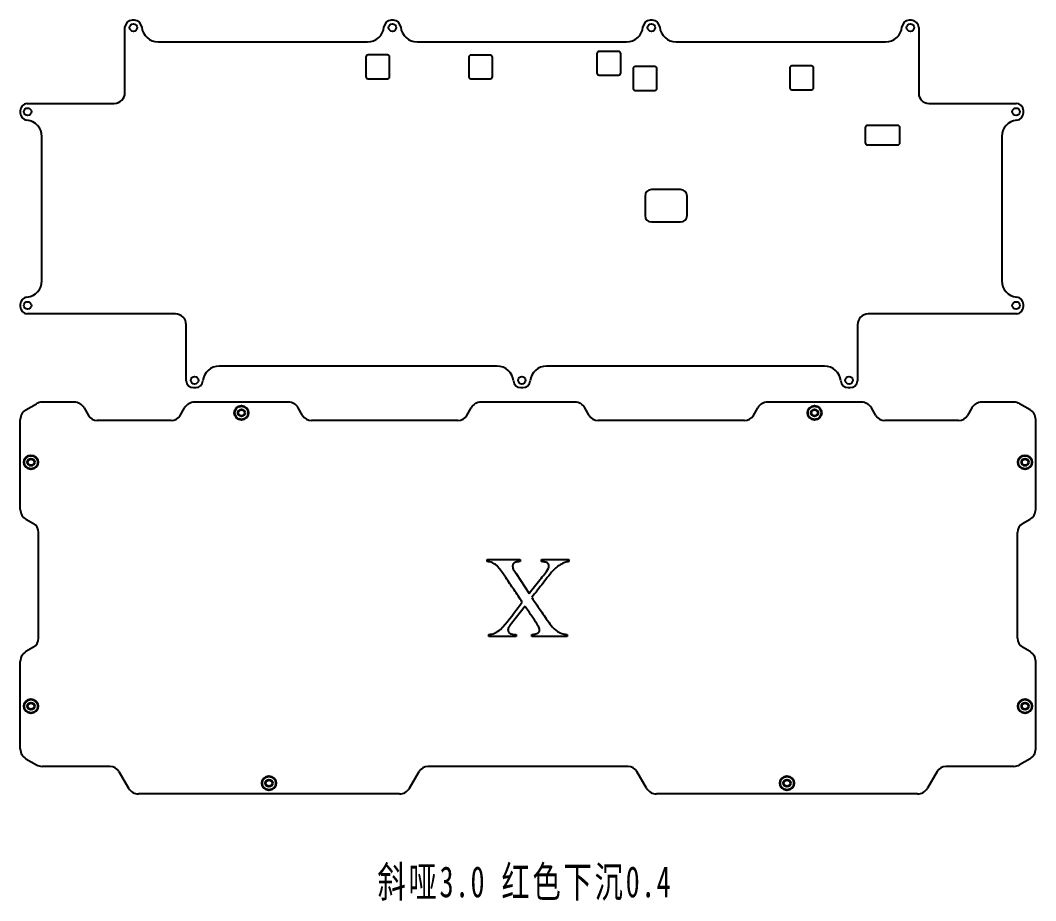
# Model space of a CAD drawing. Header units: millimetres. Extents: x -19 to 965, y -24 to 390.
# Drawn here: x -19.3 to 451.2, y -17.5 to 390.2 of the extents above; entities that cross this region are included whole.
import ezdxf

# ---------------------------------------------------------------- set-up
doc = ezdxf.new("R2010")
doc.units = ezdxf.units.MM
doc.layers.get('0').update_dxf_attribs({"lineweight": 35})
doc.layers.add('尺寸线层', color=3, linetype='Continuous', lineweight=18)
doc.layers.add('粗实线层', color=7, linetype='Continuous', lineweight=35)
doc.styles.add('标准', font='', dxfattribs={"width": 0.667})
doc.styles.get('标准').set_extended_font_data('宋体')

msp = doc.modelspace()

# ---------------------------------------------------------------- linework, layer by layer
at = {"color": 7, "linetype": 'Continuous', "lineweight": 25}
for p, q in [((29.21, 356.68), (29.21, 387.07)), ((33.59, 390.16), (32.59, 390.16)), ((153.59, 390.16), (152.59, 390.16)), ((273.59, 390.16), (272.59, 390.16)), ((393.59, 390.16), (392.59, 390.16)), ((396.99, 386.76), (396.99, 356.3)), ((44.55, 380.16), (141.64, 380.16)), ((164.55, 380.16), (261.64, 380.16)), ((284.55, 380.16), (381.64, 380.16)), ((140.83, 373.11), (140.83, 364.11)), ((150.83, 374.11), (141.83, 374.11)), ((151.83, 364.11), (151.83, 373.11)), ((188.49, 373.07), (188.49, 364.07)), ((198.49, 374.07), (189.49, 374.07)), ((199.49, 364.07), (199.49, 373.07)), ((247.91, 374.78), (247.91, 365.78)), ((257.91, 375.78), (248.91, 375.78)), ((258.91, 365.78), (258.91, 374.78)), ((264.65, 367.72), (264.65, 358.72)), ((274.65, 368.72), (265.65, 368.72)), ((275.65, 358.72), (275.65, 367.72)), ((337.24, 368.04), (337.24, 359.04)), ((347.24, 369.04), (338.24, 369.04)), ((348.24, 359.04), (348.24, 368.04)), ((141.83, 363.11), (150.83, 363.11)), ((189.49, 363.07), (198.49, 363.07)), ((248.91, 364.78), (257.91, 364.78)), ((265.65, 357.72), (274.65, 357.72)), ((338.24, 358.04), (347.24, 358.04)), ((-19.28, 348.3), (-19.28, 347.3)), ((-16.19, 351.68), (24.21, 351.68)), ((401.59, 351.7), (442.07, 351.7)), ((445.47, 347.3), (445.47, 348.3)), ((372.23, 340.45), (372.23, 333.45)), ((387.23, 341.45), (373.23, 341.45)), ((388.23, 333.45), (388.23, 340.45)), ((-9.28, 269.55), (-9.28, 336.34)), ((435.47, 336.34), (435.47, 269.55)), ((373.23, 332.45), (387.23, 332.45)), ((286.67, 311.76), (273.17, 311.76)), ((270.17, 308.76), (270.17, 299.76)), ((289.67, 299.76), (289.67, 308.76)), ((273.17, 296.76), (286.67, 296.76)), ((-19.28, 258.6), (-19.28, 257.6)), ((52.58, 254.21), (-16.19, 254.21)), ((442.38, 254.21), (373.61, 254.21)), ((445.47, 257.6), (445.47, 258.6)), ((57.58, 223.13), (57.58, 249.21)), ((368.61, 249.21), (368.61, 223.13)), ((201.64, 230.04), (72.92, 230.04)), ((353.26, 230.04), (224.55, 230.04)), ((60.97, 220.04), (61.97, 220.04)), ((212.59, 220.04), (213.59, 220.04)), ((364.22, 220.04), (365.22, 220.04)), ((-16.66, 209.83), (-11.82, 212.62)), ((5.72, 213.33), (-9.19, 213.33)), ((104.96, 213.33), (61.36, 213.33)), ((237.74, 213.33), (194.14, 213.33)), ((370.53, 213.33), (326.93, 213.33)), ((441.08, 213.33), (426.16, 213.33)), ((448.54, 209.83), (443.7, 212.62)), ((10.27, 210.7), (12.29, 207.2)), ((54.79, 207.2), (56.81, 210.7)), ((111.53, 207.2), (109.51, 210.7)), ((187.58, 207.2), (189.6, 210.7)), ((244.31, 207.2), (242.29, 210.7)), ((320.36, 207.2), (322.38, 210.7)), ((377.09, 207.2), (375.07, 210.7)), ((421.62, 210.7), (419.6, 207.2)), ((-19.28, 163.68), (-19.28, 205.28)), ((50.68, 204.83), (16.4, 204.83)), ((183.46, 204.83), (115.64, 204.83)), ((316.25, 204.83), (248.42, 204.83)), ((415.48, 204.83), (381.21, 204.83)), ((451.17, 163.68), (451.17, 205.28)), ((-16.66, 159.14), (-13.16, 157.12)), ((445.04, 157.12), (448.54, 159.14)), ((-10.78, 103.97), (-10.78, 153)), ((442.67, 103.97), (442.67, 153)), ((-13.16, 99.86), (-16.66, 97.84)), ((448.54, 97.84), (445.04, 99.86)), ((-19.28, 52.7), (-19.28, 93.29)), ((451.17, 52.7), (451.17, 93.29)), ((-16.66, 48.15), (-11.82, 45.36)), ((448.54, 48.15), (443.7, 45.36)), ((22.31, 44.65), (-9.19, 44.65)), ((262.31, 44.65), (169.58, 44.65)), ((441.08, 44.65), (409.58, 44.65)), ((26.42, 42.28), (30.89, 34.53)), ((160.99, 34.53), (165.47, 42.28)), ((270.89, 34.53), (266.42, 42.28)), ((405.47, 42.28), (400.99, 34.53)), ((156.45, 31.91), (35.44, 31.91)), ((396.45, 31.91), (275.44, 31.91))]:
    msp.add_line(p, q, dxfattribs=at)
at = {"color": 1, "linetype": 'Continuous', "lineweight": 25}
for p, q in [((197.02, 139.47), (197.02, 140.44)), ((197.02, 140.44), (212.32, 140.44)), ((212.32, 140.44), (212.32, 139.47)), ((222.22, 139.47), (222.22, 140.44)), ((222.22, 140.44), (234.87, 140.44)), ((234.87, 140.44), (234.87, 139.47)), ((210.47, 133.93), (216.53, 124.78)), ((214.6, 118.81), (208.26, 110.79)), ((197.83, 104.79), (197.83, 105.77)), ((210.47, 104.79), (197.83, 104.79)), ((210.47, 105.77), (210.47, 104.79)), ((217.68, 104.79), (217.68, 105.77)), ((234.16, 104.79), (217.68, 104.79)), ((234.16, 105.77), (234.16, 104.79))]:
    msp.add_line(p, q, dxfattribs=at)
at = {"color": 7, "linetype": 'Continuous', "lineweight": 25}
for centre in [(33.09, 386.76), (153.09, 386.76), (273.09, 386.76), (393.09, 386.76), (-15.88, 347.8), (442.07, 347.8), (-15.88, 258.1), (442.07, 258.1), (61.47, 223.44), (213.09, 223.44), (364.72, 223.44)]:
    msp.add_circle(centre, 1.75, dxfattribs=at)
for centre, radius, start, end in [((32.59, 386.76), 3.4, 90, 174.7841), ((33.59, 386.76), 3.4, 5.2159, 90), ((44.55, 387.76), 7.6, 185.2159, 270), ((141.64, 387.76), 7.6, 270, 354.7841), ((152.59, 386.76), 3.4, 90, 174.7841), ((153.59, 386.76), 3.4, 5.2159, 90), ((164.55, 387.76), 7.6, 185.2159, 270), ((261.64, 387.76), 7.6, 270, 354.7841), ((272.59, 386.76), 3.4, 90, 174.7841), ((273.59, 386.76), 3.4, 5.2159, 90), ((284.55, 387.76), 7.6, 185.2159, 270), ((381.64, 387.76), 7.6, 270, 354.7841), ((392.59, 386.76), 3.4, 90, 174.7841), ((393.59, 386.76), 3.4, 0, 90), ((141.83, 373.11), 1, 90, 180), ((150.83, 373.11), 1, 0, 90), ((189.49, 373.07), 1, 90, 180), ((198.49, 373.07), 1, 0, 90), ((248.91, 374.78), 1, 90, 180), ((257.91, 374.78), 1, 0, 90), ((265.65, 367.72), 1, 90, 180), ((274.65, 367.72), 1, 360, 90), ((338.24, 368.04), 1, 90, 180), ((347.24, 368.04), 1, 360, 90), ((141.83, 364.11), 1, 180, 270), ((150.83, 364.11), 1, 270, 360), ((189.49, 364.07), 1, 180, 270), ((198.49, 364.07), 1, 270, 360), ((248.91, 365.78), 1, 180, 270), ((257.91, 365.78), 1, 270, 0), ((265.65, 358.72), 1, 180, 270), ((274.65, 358.72), 1, 270, 0), ((338.24, 359.04), 1, 180, 270), ((347.24, 359.04), 1, 270, 0), ((24.21, 356.68), 5, 270, 360), ((401.59, 356.3), 4.6, 180, 270), ((-15.88, 348.3), 3.4, 95.2159, 180), ((442.07, 348.3), 3.4, 0, 90), ((-15.88, 347.3), 3.4, 180, 264.7841), ((-16.88, 336.34), 7.6, 0, 84.7841), ((443.07, 336.34), 7.6, 95.2159, 180), ((442.07, 347.3), 3.4, 275.2159, 0), ((373.23, 340.45), 1, 90, 180), ((387.23, 340.45), 1, 0, 90), ((373.23, 333.45), 1, 180, 270), ((387.23, 333.45), 1, 270, 360), ((273.17, 308.76), 3, 90, 180), ((286.67, 308.76), 3, 0, 90), ((273.17, 299.76), 3, 180, 270), ((286.67, 299.76), 3, 270, 0), ((-16.88, 269.55), 7.6, 275.2159, 0), ((443.07, 269.55), 7.6, 180, 264.7841), ((-15.88, 258.6), 3.4, 95.2159, 180), ((442.07, 258.6), 3.4, 0, 84.7841), ((-15.88, 257.6), 3.4, 180, 264.7841), ((52.58, 249.21), 5, 360, 90), ((373.61, 249.21), 5, 90, 180), ((442.07, 257.6), 3.4, 275.2159, 360), ((72.92, 222.44), 7.6, 90, 174.7841), ((201.64, 222.44), 7.6, 5.2159, 90), ((224.55, 222.44), 7.6, 90, 174.7841), ((353.26, 222.44), 7.6, 5.2159, 90), ((60.97, 223.44), 3.4, 185.2159, 270), ((61.97, 223.44), 3.4, 270, 354.7841), ((212.59, 223.44), 3.4, 185.2159, 270), ((213.59, 223.44), 3.4, 270, 354.7841), ((364.22, 223.44), 3.4, 185.2159, 270), ((365.22, 223.44), 3.4, 270, 354.7841), ((-9.19, 208.08), 5.25, 90, 120), ((5.72, 208.08), 5.25, 30, 90), ((61.36, 208.08), 5.25, 90, 150), ((104.96, 208.08), 5.25, 30, 90), ((194.14, 208.08), 5.25, 90, 150), ((237.74, 208.08), 5.25, 30, 90), ((326.93, 208.08), 5.25, 90, 150), ((370.53, 208.08), 5.25, 30, 90), ((426.16, 208.08), 5.25, 90, 150), ((441.08, 208.08), 5.25, 60, 90), ((-14.03, 205.28), 5.25, 120, 180), ((16.4, 209.58), 4.75, 210, 270), ((50.68, 209.58), 4.75, 270, 330), ((115.64, 209.58), 4.75, 210, 270), ((183.46, 209.58), 4.75, 270, 330), ((248.42, 209.58), 4.75, 210, 270), ((316.25, 209.58), 4.75, 270, 330), ((381.21, 209.58), 4.75, 210, 270), ((415.48, 209.58), 4.75, 270, 330), ((445.92, 205.28), 5.25, 0, 60), ((-14.03, 163.68), 5.25, 180, 240), ((445.92, 163.68), 5.25, 300, 0), ((-15.53, 153), 4.75, 360, 60), ((447.42, 153), 4.75, 120, 180), ((-15.53, 103.97), 4.75, 300, 0), ((447.42, 103.97), 4.75, 180, 240), ((-14.03, 93.29), 5.25, 120, 180), ((445.92, 93.29), 5.25, 0, 60), ((-14.03, 52.7), 5.25, 180, 240), ((445.92, 52.7), 5.25, 300, 0), ((-9.19, 49.9), 5.25, 240, 270), ((22.31, 39.9), 4.75, 30, 90), ((169.58, 39.9), 4.75, 90, 150), ((262.31, 39.9), 4.75, 30, 90), ((409.58, 39.9), 4.75, 90, 150), ((441.08, 49.9), 5.25, 270, 300), ((35.44, 37.16), 5.25, 210, 270), ((156.45, 37.16), 5.25, 270, 330), ((275.44, 37.16), 5.25, 210, 270), ((396.45, 37.16), 5.25, 270, 330)]:
    msp.add_arc(centre, radius, start, end, dxfattribs=at)
at = {"color": 1, "linetype": 'Continuous', "lineweight": 25}
for points, knots in [([(205.64, 132.11), (204.63, 133.62), (203.58, 135.12), (202.42, 136.52), (201.81, 137.26), (201.15, 138), (200.33, 138.51), (199.7, 138.9), (198.99, 139.16), (198.26, 139.31), (197.85, 139.4), (197.43, 139.45), (197.02, 139.47)], [0, 0, 0, 0, 5.468831, 5.468831, 5.468831, 8.366636, 8.366636, 8.366636, 10.592909, 10.592909, 10.592909, 11.840067, 11.840067, 11.840067, 11.840067]), ([(210.06, 139.15), (209.81, 139.04), (209.57, 138.89), (209.37, 138.7), (209.21, 138.53), (209.06, 138.33), (208.96, 138.12), (208.88, 137.96), (208.83, 137.78), (208.81, 137.61), (208.78, 137.35), (208.81, 137.08), (208.86, 136.83), (208.91, 136.55), (209, 136.28), (209.13, 136.03), (209.52, 135.3), (210.01, 134.61), (210.47, 133.93)], [0, 0, 0, 0, 0.831068, 0.831068, 0.831068, 1.547689, 1.547689, 1.547689, 2.082982, 2.082982, 2.082982, 2.865027, 2.865027, 2.865027, 3.716791, 3.716791, 3.716791, 6.199314, 6.199314, 6.199314, 6.199314]), ([(212.32, 139.47), (212.06, 139.46), (211.81, 139.46), (211.55, 139.44), (211.3, 139.42), (211.05, 139.39), (210.8, 139.35), (210.55, 139.31), (210.3, 139.25), (210.06, 139.15)], [0, 0, 0, 0, 0.76149, 0.76149, 0.76149, 1.518606, 1.518606, 1.518606, 2.290688, 2.290688, 2.290688, 2.290688]), ([(232.56, 138.91), (231, 138.26), (229.55, 137.28), (228.34, 136.09), (226.33, 134.11), (224.7, 131.78), (222.95, 129.56), (221.19, 127.34), (219.43, 125.12), (217.68, 122.9)], [0, 0, 0, 0, 5.127774, 5.127774, 5.127774, 13.583638, 13.583638, 13.583638, 22.058125, 22.058125, 22.058125, 22.058125]), ([(224.93, 138.84), (224.72, 139.01), (224.46, 139.11), (224.19, 139.2), (223.93, 139.27), (223.67, 139.33), (223.4, 139.37), (223.01, 139.42), (222.62, 139.45), (222.22, 139.47)], [0, 0, 0, 0, 0.831173, 0.831173, 0.831173, 1.638608, 1.638608, 1.638608, 2.820739, 2.820739, 2.820739, 2.820739]), ([(225.41, 136.38), (225.52, 136.62), (225.6, 136.89), (225.63, 137.15), (225.65, 137.37), (225.65, 137.59), (225.61, 137.8), (225.58, 137.98), (225.51, 138.15), (225.42, 138.3), (225.33, 138.46), (225.21, 138.6), (225.07, 138.72), (225.03, 138.76), (224.98, 138.8), (224.93, 138.84)], [0, 0, 0, 0, 0.808516, 0.808516, 0.808516, 1.45718, 1.45718, 1.45718, 1.998899, 1.998899, 1.998899, 2.538121, 2.538121, 2.538121, 2.71799, 2.71799, 2.71799, 2.71799]), ([(234.87, 139.47), (234.65, 139.45), (234.42, 139.42), (234.2, 139.38), (233.98, 139.35), (233.76, 139.3), (233.54, 139.25), (233.2, 139.16), (232.87, 139.05), (232.56, 138.91)], [0, 0, 0, 0, 0.675459, 0.675459, 0.675459, 1.351226, 1.351226, 1.351226, 2.391806, 2.391806, 2.391806, 2.391806]), ([(213.29, 120.71), (212.65, 121.66), (212.02, 122.61), (211.38, 123.56), (210.74, 124.51), (210.1, 125.46), (209.47, 126.41), (208.19, 128.31), (206.92, 130.21), (205.64, 132.11)], [0, 0, 0, 0, 3.4336, 3.4336, 3.4336, 6.867201, 6.867201, 6.867201, 13.734401, 13.734401, 13.734401, 13.734401]), ([(216.53, 124.78), (217.35, 125.83), (218.17, 126.88), (218.99, 127.93), (219.82, 128.98), (220.64, 130.03), (221.46, 131.08), (222.82, 132.82), (224.47, 134.39), (225.41, 136.38)], [0, 0, 0, 0, 4.005255, 4.005255, 4.005255, 8.010506, 8.010506, 8.010506, 14.624355, 14.624355, 14.624355, 14.624355]), ([(217.68, 122.9), (219.22, 120.65), (220.75, 118.4), (222.29, 116.14), (223.73, 114.04), (225.1, 111.89), (226.71, 109.92), (227.55, 108.89), (228.46, 107.86), (229.57, 107.14), (230.39, 106.61), (231.3, 106.23), (232.25, 106.01), (232.87, 105.86), (233.52, 105.79), (234.16, 105.77)], [0, 0, 0, 0, 8.191658, 8.191658, 8.191658, 15.831871, 15.831871, 15.831871, 19.844649, 19.844649, 19.844649, 22.752591, 22.752591, 22.752591, 24.667535, 24.667535, 24.667535, 24.667535]), ([(197.83, 105.77), (198.71, 105.81), (199.61, 105.95), (200.41, 106.3), (201.41, 106.74), (202.35, 107.36), (203.15, 108.11), (206.29, 111.08), (208.66, 114.77), (211.32, 118.18), (211.98, 119.02), (212.63, 119.86), (213.29, 120.71)], [0, 0, 0, 0, 2.669531, 2.669531, 2.669531, 5.96766, 5.96766, 5.96766, 18.913686, 18.913686, 18.913686, 22.116549, 22.116549, 22.116549, 22.116549]), ([(217.68, 105.77), (218.34, 105.79), (219.01, 105.85), (219.65, 106.03), (219.89, 106.09), (220.13, 106.18), (220.35, 106.31), (220.57, 106.44), (220.77, 106.61), (220.94, 106.81), (221.06, 106.95), (221.16, 107.1), (221.23, 107.27), (221.29, 107.41), (221.32, 107.56), (221.33, 107.71), (221.35, 107.91), (221.31, 108.11), (221.27, 108.3), (221.12, 108.87), (220.83, 109.4), (220.53, 109.91), (219.15, 112.24), (217.54, 114.42), (216.03, 116.68), (215.55, 117.39), (215.08, 118.1), (214.6, 118.81)], [0, 0, 0, 0, 1.980082, 1.980082, 1.980082, 2.736475, 2.736475, 2.736475, 3.504904, 3.504904, 3.504904, 4.052499, 4.052499, 4.052499, 4.504022, 4.504022, 4.504022, 5.093793, 5.093793, 5.093793, 6.872337, 6.872337, 6.872337, 15.016075, 15.016075, 15.016075, 17.588269, 17.588269, 17.588269, 17.588269]), ([(208.26, 110.79), (207.74, 110.1), (207.12, 109.44), (206.82, 108.63), (206.72, 108.36), (206.67, 108.08), (206.67, 107.8), (206.66, 107.62), (206.69, 107.43), (206.74, 107.26), (206.79, 107.09), (206.87, 106.93), (206.98, 106.8)], [0, 0, 0, 0, 2.621681, 2.621681, 2.621681, 3.462232, 3.462232, 3.462232, 4.003334, 4.003334, 4.003334, 4.52316, 4.52316, 4.52316, 4.52316]), ([(206.98, 106.8), (207.12, 106.6), (207.29, 106.42), (207.48, 106.28), (207.67, 106.14), (207.9, 106.03), (208.13, 105.97), (208.89, 105.77), (209.69, 105.78), (210.47, 105.77)], [0, 0, 0, 0, 0.717706, 0.717706, 0.717706, 1.439931, 1.439931, 1.439931, 3.796588, 3.796588, 3.796588, 3.796588])]:
    msp.add_open_spline(points, degree=3, knots=knots, dxfattribs=at)
at = {"layer": '粗实线层'}
for centre, radius in [((83.16, 208.38), 3.2), ((83.16, 208.38), 1.55), ((348.73, 208.38), 3.2), ((348.73, 208.38), 1.55), ((-14.33, 185.48), 3.2), ((446.22, 185.48), 3.2), ((-14.33, 185.48), 1.55), ((446.22, 185.48), 1.55), ((-14.33, 72.5), 3.2), ((446.22, 72.5), 3.2), ((-14.33, 72.5), 1.55), ((446.22, 72.5), 1.55), ((95.94, 36.86), 3.2), ((95.94, 36.86), 1.55), ((335.94, 36.86), 3.2), ((335.94, 36.86), 1.55)]:
    msp.add_circle(centre, radius, dxfattribs=at)

# ---------------------------------------------------------------- texts
at = {"layer": '尺寸线层', "color": 6, "insert": (146.19, -1.59), "char_height": 14.3728, "width": 891.5935, "attachment_point": 1, "line_spacing_factor": 1.15057, "style": '标准'}
msp.add_mtext('\\T1.1;斜哑3.0 红色下沉0.4', dxfattribs=at)

doc.saveas('drawing.dxf')
